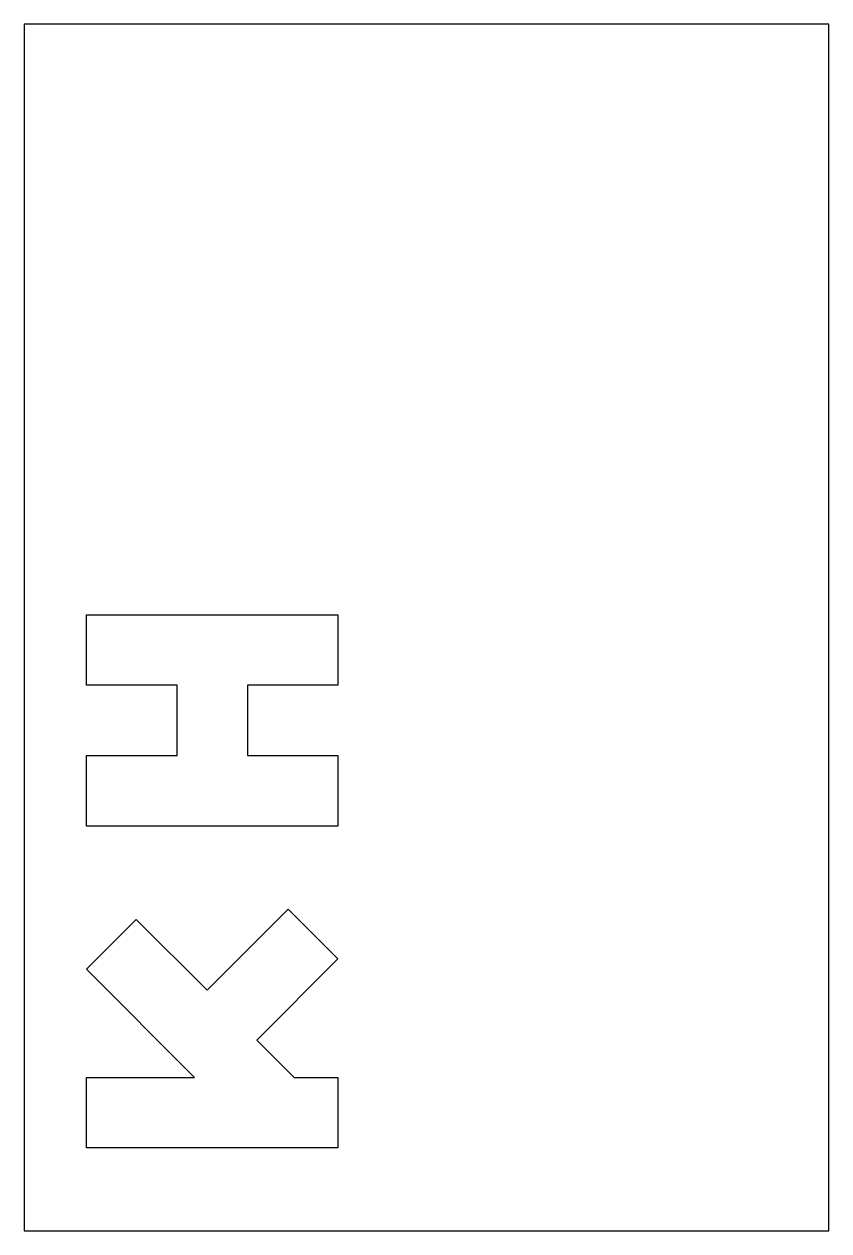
# Model space of a CAD drawing. Header units: millimetres. Extents: x -80 to 0, y 0 to 120.
import ezdxf

# ---------------------------------------------------------------- set-up
doc = ezdxf.new("R2010")
doc.units = ezdxf.units.MM

msp = doc.modelspace()

# ---------------------------------------------------------------- linework, layer by layer
for points in [[(0, 120), (-80, 120), (-80, 0), (0, 0)], [(-48.8, 47.26), (-48.8, 40.26), (-73.8, 40.26), (-73.8, 47.26), (-64.8, 47.26), (-64.8, 54.26), (-73.8, 54.26), (-73.8, 61.26), (-48.8, 61.26), (-48.8, 54.26), (-57.8, 54.26), (-57.8, 47.26)], [(-53.15, 15.26), (-48.8, 15.26), (-48.8, 8.26), (-73.8, 8.26), (-73.8, 15.26), (-63.05, 15.26), (-73.8, 26.01), (-68.85, 30.96), (-61.82, 23.93), (-53.75, 31.99), (-48.8, 27.04), (-56.87, 18.98)]]:
    msp.add_lwpolyline(points, close=True)

doc.saveas('drawing.dxf')
